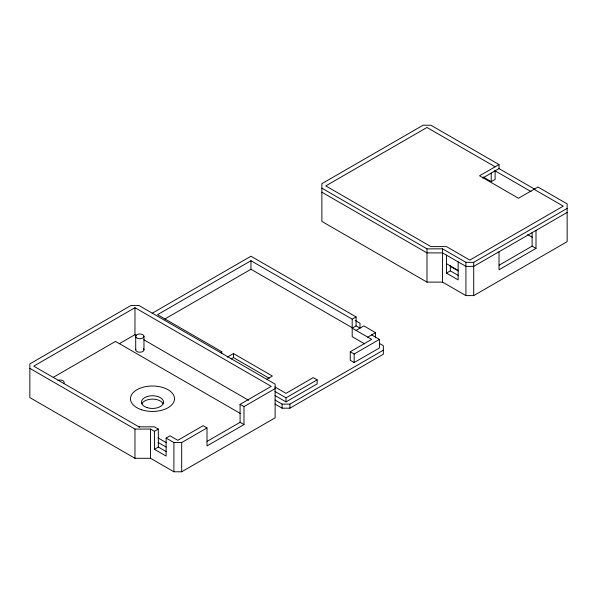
<?xml version="1.0" encoding="UTF-8"?>
<svg xmlns="http://www.w3.org/2000/svg" width="597" height="597" viewBox="0 0 597 597"><rect width="100%" height="100%" fill="white"/><g stroke="black" fill="none" stroke-linecap="round" stroke-linejoin="round"><path stroke-width="0.9" d="M207.122 441.362L240.091 422.333L240.091 404.348L271.239 386.363L134.967 307.694L33.745 366.133L139.616 427.258M152.153 313.276L250.964 256.225L356.088 316.917L356.088 325.91L359.984 328.156M356.088 316.917L352.193 319.164L250.964 260.725L157.526 314.671L221.771 351.76L221.771 353.469M53.208 377.371L115.505 341.409L240.479 413.564M119.4 343.656L134.967 334.663L136.586 335.596M164.779 319.029L250.964 269.262L352.193 327.708M499.017 164.556L479.548 175.794L518.487 198.271L537.949 187.033L567.15 203.89L567.15 241.658L473.712 295.605L465.921 295.605L442.564 282.112L426.989 282.112L321.873 221.427L321.873 183.66L423.094 125.221L430.885 125.221L499.017 164.556L499.017 168.6L482.667 178.04M483.197 177.003L491.227 181.637L495.122 179.391L495.122 170.846M220.211 352.655L221.771 351.76M227.218 357.155L233.449 353.558L272.381 376.035L266.934 379.185M231.114 358.954L233.449 357.603L269.202 378.244M29.85 368.379L134.967 429.071L150.541 429.071L154.436 431.318L158.332 429.071L158.332 447.056L166.115 451.548M446.459 255.143L446.459 273.127L450.347 270.874L458.138 275.374M356.088 325.91L352.193 328.156L371.662 339.394L350.245 351.76L350.245 360.304L354.14 362.551L379.446 347.939L379.446 339.394L371.662 334.902M154.436 431.318L154.436 449.302L166.115 456.048L166.115 438.064L170.011 435.817L177.794 440.31L203.107 425.698L206.995 427.952L206.995 445.929L243.986 424.579L243.986 406.594L275.127 388.61M321.873 188.159L426.989 248.845L442.564 248.845L465.921 262.337L473.712 262.337L567.15 208.39M356.088 330.402L363.872 325.91L375.55 332.656L375.55 337.775M154.436 449.302L158.332 447.056M567.15 212.435L473.712 266.381L465.921 266.381L442.564 252.897L426.989 252.897L321.873 192.204M166.115 438.064L173.906 442.556L181.689 442.556L206.995 427.952M367.767 337.148L375.55 332.656M499.144 265.187L532.114 246.151L536.002 248.397L536.002 230.42M536.002 248.397L499.017 269.754L499.017 251.77M350.245 351.76L354.14 354.006L379.446 339.394M274.956 391.46L286.008 397.841L317.156 379.856L317.156 383.901L286.008 401.885L274.956 395.505M275.008 400.035L282.112 404.132L289.903 404.132L383.341 350.185M275.008 404.079L282.112 408.176L289.903 408.176L383.341 354.23L383.341 345.693L379.446 343.439M181.689 471.779L275.127 417.833L275.127 384.117L138.862 305.44L131.079 305.44L29.85 363.886L29.85 397.602L134.967 458.295L150.541 458.295L173.906 471.779L181.689 471.779L181.689 442.556M138.862 426.825L154.436 426.825L158.332 429.071M498.614 168.369L534.897 189.316M495.122 166.802L426.989 127.467L325.761 185.913L430.885 246.598L446.459 246.598L469.817 260.091L563.255 206.137L534.054 189.279M494.719 170.615L531.002 191.562M527.666 234.591L532.502 237.39M446.459 263.68L458.138 270.426M450.138 266.255L458.175 270.896M446.459 273.127L458.138 279.866L458.138 261.882M355.163 320.432L359.984 323.216L359.984 327.708M364.655 343.894L352.193 336.701L352.193 319.164M317.156 379.856L313.261 377.61L286.008 393.341L274.933 386.953M143.84 339.783L248.658 400.303M240.091 404.348L243.986 406.594M240.091 422.333L243.986 424.579M158.115 437.937L166.16 442.586M158.115 442.437L166.16 447.078M532.114 232.666L532.114 246.151M491.227 173.1L491.227 181.637M473.712 262.337L473.712 295.605M465.921 262.337L465.921 295.605M450.347 265.478L450.347 270.874M442.564 248.845L442.564 282.112M426.989 248.845L426.989 282.112M354.14 354.006L354.14 362.551M289.903 404.132L289.903 408.176M286.008 397.841L286.008 401.885M282.112 404.132L282.112 408.176M250.964 260.725L250.964 269.262M233.449 353.558L233.449 357.603M173.906 442.556L173.906 471.779M150.541 429.071L150.541 458.295M143.967 336.35A4.127 2.381 0 0 1 137.773 338.417A4.127 2.381 0 0 1 137.773 334.283A4.127 2.381 0 0 1 143.967 336.35L143.967 349.835M135.706 336.35L135.706 349.835M134.967 307.694L134.967 334.663M134.967 429.071L134.967 458.295M141.855 403.826A11.015 6.358 0 0 1 152.489 399.109A11.015 6.358 0 0 1 163.13 403.826M143.414 348.648A4.127 2.381 0 0 1 140.377 352.2A4.127 2.381 0 0 1 135.847 349.223M57.961 380.364A4.127 2.381 0 0 1 62.946 380.744A4.127 2.381 0 0 1 63.603 383.625M141.482 409.736A22.022 12.716 0 0 0 174.511 398.729A22.022 12.716 0 0 0 141.482 387.714A22.022 12.716 0 0 0 141.482 409.736M146.981 407.602A11.015 6.358 0 0 0 163.503 402.102A11.015 6.358 0 0 0 146.981 396.595A11.015 6.358 0 0 0 146.981 407.602"/></g></svg>
